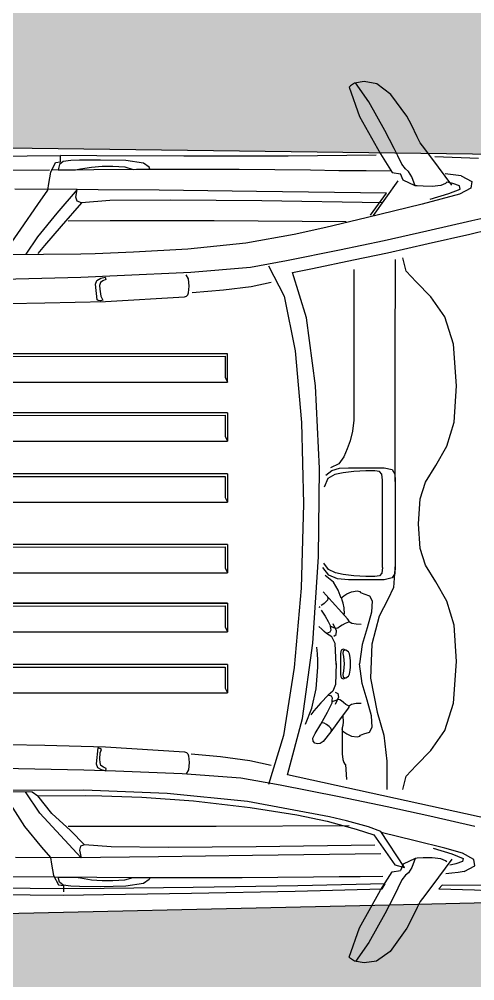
# Model space of a CAD drawing. Header units: millimetres. Extents: x -6300 to 1991, y -4770 to 4545.
# Drawn here: x -1585.4 to -1471.2, y -2502.1 to -2261.4 of the extents above; entities that cross this region are included whole.
import ezdxf

# ---------------------------------------------------------------- set-up
doc = ezdxf.new("R2010")
doc.units = ezdxf.units.MM
doc.header["$LTSCALE"] = 20
doc.header["$MEASUREMENT"] = 0
doc.layers.get('0').update_dxf_attribs({"linetype": 'CONTINUOUS'})
doc.layers.add('HIDROSSANITÁRIO', color=8, linetype='CONTINUOUS')

# ---------------------------------------------------------------- blocks, each defined once
blk = doc.blocks.new('Austin Mini dessus')
at = {"color": 8, "flags": 128}
for points in [[(1.1117, 3.9516), (1.1466, 3.978)], [(1.1466, 3.978), (1.1788, 3.984)], [(1.1671, 3.9332), (1.2, 3.9805)], [(1.1788, 3.984), (1.2025, 3.9796)], [(1.2025, 3.9796), (1.2133, 3.9732)], [(1.2133, 3.9732), (1.2159, 3.9699)], [(1.0718, 3.8974), (1.1117, 3.9516)], [(1.2159, 3.9699), (1.1905, 3.8965)], [(1.127, 3.8612), (1.1671, 3.9332)], [(1.0455, 3.8453), (1.0602, 3.8752)], [(1.0602, 3.8752), (1.0718, 3.8974)], [(1.1905, 3.8965), (1.1378, 3.8027)], [(1.1035, 3.8163), (1.127, 3.8612)], [(1.0326, 3.8229), (1.0383, 3.8304)], [(1.0383, 3.8304), (1.0455, 3.8453)], [(1.0093, 3.792), (1.0326, 3.8229)], [(1.0947, 3.7975), (1.1035, 3.8163)], [(0.8924, 3.7915), (1.0016, 3.7949)], [(0.9589, 3.7245), (1.0093, 3.792)], [(1.0842, 3.7768), (1.0947, 3.7975)], [(1.1378, 3.8027), (1.1088, 3.7563)], [(1.1489, 3.7991), (1.3693, 3.7967)], [(1.3693, 3.7967), (1.6304, 3.7968)], [(1.6304, 3.7968), (1.8484, 3.7979)], [(1.717, 3.7694), (1.7313, 3.7792)], [(1.7313, 3.7792), (1.7757, 3.7861)], [(1.7757, 3.7861), (1.8394, 3.7873)], [(1.8394, 3.7873), (1.8918, 3.7867)], [(1.8484, 3.7979), (1.9397, 3.7986)], [(1.8918, 3.7867), (1.9135, 3.786)], [(1.9135, 3.786), (1.9326, 3.7832)], [(1.9326, 3.7832), (1.942, 3.7759)], [(2.1078, 3.7972), (1.9397, 3.7986)], [(1.9397, 3.7828), (1.9397, 3.798)], [(1.952, 3.781), (1.9397, 3.7828)], [(1.9641, 3.7571), (1.952, 3.781)], [(1.0594, 3.7455), (1.0677, 3.7588)], [(1.0677, 3.7588), (1.0753, 3.7651)], [(1.0753, 3.7651), (1.0842, 3.7768)], [(1.1088, 3.7563), (1.0877, 3.7528)], [(1.1098, 3.7592), (1.174, 3.7599)], [(1.174, 3.7599), (1.2419, 3.7604)], [(1.2419, 3.7604), (1.3135, 3.7616)], [(1.3135, 3.7616), (1.4923, 3.7636)], [(1.4923, 3.7636), (1.6691, 3.7637)], [(1.6691, 3.7637), (1.7492, 3.7633)], [(1.716, 3.7644), (1.717, 3.7694)], [(1.7576, 3.764), (1.716, 3.7644)], [(1.7492, 3.7633), (1.9626, 3.7616)], [(1.7781, 3.7702), (1.7576, 3.764)], [(1.8082, 3.7719), (1.7781, 3.7702)], [(1.8354, 3.7719), (1.8082, 3.7719)], [(1.8622, 3.7696), (1.8354, 3.7719)], [(1.8896, 3.7653), (1.8622, 3.7696)], [(1.9022, 3.763), (1.8896, 3.7653)], [(1.9455, 3.763), (1.9022, 3.763)], [(1.942, 3.7759), (1.9455, 3.763)], [(1.9688, 3.7285), (1.9641, 3.7571)], [(1.9674, 3.7618), (2.2252, 3.7604)], [(0.936, 3.7475), (0.9091, 3.7332)], [(0.9091, 3.7332), (0.9111, 3.717)], [(0.936, 3.7475), (0.949, 3.7493)], [(0.949, 3.7493), (0.9623, 3.751)], [(0.9564, 3.7282), (0.9673, 3.7309)], [(0.9623, 3.751), (0.9758, 3.7525)], [(0.9673, 3.7309), (0.9712, 3.7316)], [(0.9712, 3.7316), (0.975, 3.7288)], [(1.0506, 3.7228), (1.0594, 3.7455)], [(1.0506, 3.7228), (1.0806, 3.7369)], [(1.0806, 3.7369), (1.0877, 3.7528)], [(1.0947, 3.7351), (1.1565, 3.6487)], [(0.9111, 3.717), (0.9395, 3.7016)], [(0.9383, 3.7145), (0.9395, 3.7228)], [(0.9665, 3.7034), (0.9383, 3.7145)], [(0.9395, 3.7228), (0.9564, 3.7282)], [(0.975, 3.7288), (0.9869, 3.7238)], [(0.9869, 3.7238), (1.0083, 3.721)], [(1.0083, 3.721), (1.031, 3.7215)], [(1.031, 3.7215), (1.0455, 3.7223)], [(1.0455, 3.7223), (1.0506, 3.7228)], [(1.1226, 3.7043), (1.4484, 3.7087)], [(1.4484, 3.7087), (1.6921, 3.7115)], [(1.6921, 3.7115), (1.8449, 3.713)], [(1.8449, 3.713), (1.8979, 3.7134)], [(1.8979, 3.7134), (2.0543, 3.714)], [(1.8979, 3.7134), (1.9484, 3.6539)], [(1.9009, 3.6943), (1.8979, 3.7134)], [(1.9715, 3.7117), (1.9688, 3.7285)], [(1.9964, 3.6756), (1.9715, 3.7117)], [(0.9395, 3.7016), (1.0331, 3.6766)], [(1.0136, 3.6893), (0.9665, 3.7034)], [(1.1626, 3.649), (1.1226, 3.7043)], [(1.1335, 3.6804), (1.4355, 3.6849)], [(1.4355, 3.6849), (1.6643, 3.6871)], [(1.6643, 3.6871), (1.816, 3.6859)], [(1.816, 3.6859), (1.8868, 3.6804)], [(1.8868, 3.6804), (1.8979, 3.6843)], [(1.8979, 3.6843), (1.9009, 3.6943)], [(1.0331, 3.6766), (1.174, 3.6425)], [(1.8868, 3.6804), (1.9382, 3.6219)], [(2.0389, 3.6143), (1.9964, 3.6756)], [(0.8566, 3.6469), (0.909, 3.6348)], [(0.909, 3.6348), (1.0218, 3.609)], [(1.174, 3.6425), (1.2747, 3.6187)], [(1.2235, 3.6328), (1.5547, 3.6348)], [(1.5547, 3.6348), (1.8149, 3.6349)], [(1.8149, 3.6349), (1.9203, 3.6346)], [(1.9484, 3.6539), (1.9968, 3.5949)], [(0.9143, 3.6021), (0.8666, 3.6133)], [(1.2747, 3.6187), (1.3537, 3.601)], [(1.9382, 3.6219), (1.9794, 3.5737)], [(2.0615, 3.5818), (2.0389, 3.6143)], [(1.0183, 3.578), (0.9143, 3.6021)], [(1.0218, 3.609), (1.1282, 3.5852)], [(1.3537, 3.601), (1.4755, 3.5794)], [(1.9968, 3.5949), (2.0262, 3.5518)], [(1.12, 3.5551), (1.0183, 3.578)], [(1.1282, 3.5852), (1.2404, 3.5618)], [(1.4755, 3.5794), (1.6204, 3.564)], [(1.6204, 3.564), (1.7565, 3.5569)], [(1.9794, 3.5737), (1.9962, 3.5536)], [(1.0731, 3.5095), (1.0817, 3.5421)], [(1.2053, 3.5371), (1.12, 3.5551)], [(1.2404, 3.5618), (1.3729, 3.5353)], [(1.7565, 3.5569), (1.8523, 3.5529)], [(1.8523, 3.5529), (1.8885, 3.5517)], [(1.8885, 3.5517), (2.0756, 3.55)], [(1.1011, 3.5379), (1.1017, 3.2922)], [(1.3084, 3.5158), (1.2053, 3.5371)], [(1.3585, 3.5054), (1.3084, 3.5158)], [(1.3729, 3.5353), (1.4635, 3.5186)], [(1.4186, 3.5228), (1.3793, 3.4466)], [(1.4635, 3.5186), (1.6129, 3.5061)], [(1.0484, 3.4825), (1.0731, 3.5095)], [(1.2049, 3.5135), (1.2049, 3.1364)], [(1.323, 3.3924), (1.3585, 3.5054)], [(1.6129, 3.5061), (1.7979, 3.497)], [(1.6169, 3.4714), (1.619, 3.4901)], [(1.619, 3.4901), (1.6245, 3.4999)], [(1.7979, 3.497), (1.8885, 3.4935)], [(1.8276, 3.494), (1.8263, 3.4879)], [(1.8388, 3.4912), (1.8276, 3.494)], [(1.8484, 3.4859), (1.8388, 3.4912)], [(1.8885, 3.4935), (2.0844, 3.4883)], [(1.0114, 3.445), (1.0484, 3.4825)], [(1.4113, 3.481), (1.462, 3.47)], [(1.462, 3.47), (1.5309, 3.4613)], [(1.6186, 3.4546), (1.6169, 3.4714)], [(1.8263, 3.4879), (1.8336, 3.4853)], [(1.8336, 3.4853), (1.8396, 3.4804)], [(1.8396, 3.4804), (1.8416, 3.4732)], [(1.8416, 3.4732), (1.8409, 3.4637)], [(1.8478, 3.437), (1.8517, 3.4767)], [(1.8517, 3.4767), (1.8484, 3.4859)], [(0.9762, 3.3945), (1.0114, 3.445)], [(1.3793, 3.4466), (1.3517, 3.3099)], [(1.5309, 3.4613), (1.6094, 3.4548)], [(1.6207, 3.4502), (1.6186, 3.4546)], [(1.6242, 3.4468), (1.6207, 3.4502)], [(1.6285, 3.4452), (1.6242, 3.4468)], [(1.8272, 3.4328), (1.6285, 3.4452)], [(1.8386, 3.4462), (1.8339, 3.4369)], [(1.8409, 3.4637), (1.8386, 3.4462)], [(1.9786, 3.4297), (1.8272, 3.4328)], [(1.8339, 3.4369), (1.8395, 3.4349)], [(1.8395, 3.4349), (1.8452, 3.4359)], [(1.8452, 3.4359), (1.8478, 3.437)], [(2.0699, 3.4284), (1.9786, 3.4297)], [(0.9547, 3.3266), (0.9762, 3.3945)], [(1.3004, 3.222), (1.323, 3.3924)], [(0.9474, 3.2223), (0.9547, 3.3266)], [(1.3517, 3.3099), (1.3356, 3.1305)], [(1.521, 3.3024), (3.3849, 3.3024)], [(1.521, 3.2314), (1.521, 3.3024)], [(1.1017, 3.2922), (1.1017, 3.0712)], [(3.3552, 3.2953), (1.5269, 3.296)], [(1.5269, 3.296), (1.5269, 3.2434)], [(1.5269, 3.2434), (1.521, 3.2314)], [(3.3849, 3.2314), (1.521, 3.2314)], [(0.9535, 3.1308), (0.9474, 3.2223)], [(1.2904, 3.0155), (1.3004, 3.222)], [(1.521, 3.1548), (3.3849, 3.1548)], [(1.521, 3.1548), (3.3849, 3.1548)], [(1.521, 3.1548), (1.521, 3.0837)], [(0.9712, 3.0712), (0.9535, 3.1308)], [(1.2049, 3.1364), (1.2077, 3.1082)], [(1.3356, 3.1305), (1.3308, 2.9266)], [(3.3552, 3.1477), (1.5269, 3.1484)], [(1.5269, 3.1484), (1.5269, 3.0958)], [(1.2077, 3.1082), (1.214, 3.084)], [(1.214, 3.084), (1.2213, 3.064)], [(1.5269, 3.0958), (1.521, 3.0837)], [(3.3849, 3.0838), (1.521, 3.0838)], [(0.9991, 3.0226), (0.9712, 3.0712)], [(1.1017, 3.0712), (1.1013, 2.893)], [(1.2213, 3.064), (1.2296, 3.0447)], [(1.2296, 3.0447), (1.2425, 3.0269)], [(1.0249, 2.9807), (0.9991, 3.0226)], [(1.1087, 3.0128), (1.1016, 3.0013)], [(1.1289, 3.0172), (1.1087, 3.0128)], [(1.2179, 3.0172), (1.1289, 3.0172)], [(1.1406, 3.0076), (1.1521, 3.0095)], [(1.1521, 3.0095), (1.1745, 3.009)], [(1.1745, 3.009), (1.2048, 3.0074)], [(1.2406, 3.0157), (1.2179, 3.0172)], [(1.2601, 3.01), (1.2406, 3.0157)], [(1.2425, 3.0269), (1.263, 3.0168)], [(1.275, 2.9987), (1.2601, 3.01)], [(1.2927, 2.7938), (1.2904, 3.0155)], [(1.1016, 3.0013), (1.1008, 2.9854)], [(1.1008, 2.9854), (1.1008, 2.7686)], [(1.1326, 2.9863), (1.1344, 3.0006)], [(1.1326, 2.7677), (1.1326, 2.9863)], [(1.1344, 3.0006), (1.1406, 3.0076)], [(1.2048, 3.0074), (1.2315, 3.0045)], [(1.2315, 3.0045), (1.2524, 3.0002)], [(1.2524, 3.0002), (1.27, 2.9903)], [(1.27, 2.9903), (1.2792, 2.9682)], [(1.521, 3.0018), (3.3849, 3.0018)], [(1.521, 3.0018), (1.521, 2.9307)], [(1.521, 3.0017), (3.3849, 3.0017)], [(3.3552, 2.9947), (1.5269, 2.9954)], [(1.5269, 2.9954), (1.5269, 2.9427)], [(1.0386, 2.9396), (1.0249, 2.9807)], [(1.0427, 2.877), (1.0386, 2.9396)], [(1.5269, 2.9427), (1.521, 2.9307)], [(1.3308, 2.9266), (1.3369, 2.7159)], [(3.3849, 2.9307), (1.521, 2.9307)], [(1.1013, 2.893), (1.1007, 2.7756)], [(1.0386, 2.8145), (1.0427, 2.877)], [(1.521, 2.8252), (3.3849, 2.8252)], [(1.521, 2.8252), (3.3849, 2.8252)], [(1.521, 2.8252), (1.521, 2.7541)], [(3.3552, 2.8181), (1.5269, 2.8188)], [(1.5269, 2.8188), (1.5269, 2.7662)], [(1.0249, 2.7734), (1.0386, 2.8145)], [(1.307, 2.578), (1.2927, 2.7938)], [(0.9991, 2.7314), (1.0249, 2.7734)], [(1.1007, 2.7756), (1.1055, 2.717)], [(1.1008, 2.7686), (1.1016, 2.7527)], [(1.268, 2.7619), (1.2795, 2.7785)], [(1.1016, 2.7527), (1.1087, 2.7412)], [(1.1326, 2.7677), (1.1344, 2.7534)], [(1.1344, 2.7534), (1.1406, 2.7464)], [(1.1406, 2.7464), (1.1521, 2.7446)], [(1.1521, 2.7446), (1.1745, 2.745)], [(1.1745, 2.745), (1.2048, 2.7466)], [(1.2048, 2.7466), (1.2315, 2.7495)], [(1.2315, 2.7495), (1.2505, 2.7536)], [(1.2453, 2.7392), (1.2676, 2.7483)], [(1.2505, 2.7536), (1.268, 2.7619)], [(1.2551, 2.7309), (1.276, 2.7469)], [(1.2676, 2.7483), (1.2824, 2.7671)], [(1.5269, 2.7662), (1.521, 2.7541)], [(3.3849, 2.7542), (1.521, 2.7542)], [(0.9712, 2.6829), (0.9991, 2.7314)], [(1.1087, 2.7412), (1.1289, 2.7368)], [(1.1289, 2.7368), (1.2179, 2.7368)], [(1.2179, 2.7368), (1.2453, 2.7392)], [(1.2436, 2.7106), (1.2551, 2.7309)], [(1.1055, 2.717), (1.1196, 2.6871)], [(1.1655, 2.6964), (1.1583, 2.6841)], [(1.1793, 2.701), (1.1655, 2.6964)], [(1.1879, 2.7044), (1.1793, 2.701)], [(1.1894, 2.7071), (1.1879, 2.7044)], [(1.1965, 2.7087), (1.1894, 2.7071)], [(1.2102, 2.7066), (1.1965, 2.7087)], [(1.2218, 2.7011), (1.2102, 2.7066)], [(1.2296, 2.696), (1.2218, 2.7011)], [(1.2336, 2.6927), (1.2296, 2.696)], [(1.2364, 2.6909), (1.2436, 2.7106)], [(1.2586, 2.6815), (1.2815, 2.7064)], [(1.3369, 2.7159), (1.3537, 2.5166)], [(0.9535, 2.6232), (0.9712, 2.6829)], [(1.1196, 2.6871), (1.1407, 2.6458)], [(1.1583, 2.6841), (1.1602, 2.6556)], [(1.2286, 2.6664), (1.2314, 2.6783)], [(1.2314, 2.6783), (1.2342, 2.6856)], [(1.235, 2.6895), (1.2336, 2.6927)], [(1.2342, 2.6856), (1.235, 2.6895)], [(1.2344, 2.6544), (1.2586, 2.6815)], [(1.2705, 2.6928), (1.2693, 2.6894)], [(1.2693, 2.6894), (1.2703, 2.6857)], [(1.2703, 2.6857), (1.2746, 2.681)], [(1.2746, 2.681), (1.2785, 2.6776)], [(1.2785, 2.6776), (1.2823, 2.6745)], [(1.2823, 2.6745), (1.286, 2.6721)], [(1.521, 2.6777), (3.3849, 2.6777)], [(1.521, 2.6777), (1.521, 2.6065)], [(1.521, 2.6776), (3.3849, 2.6776)], [(1.1602, 2.6556), (1.1712, 2.6165)], [(1.2206, 2.6388), (1.2344, 2.6544)], [(1.2283, 2.6506), (1.2286, 2.6664)], [(1.286, 2.6602), (1.2767, 2.6451)], [(1.2901, 2.67), (1.2902, 2.6692)], [(1.2903, 2.6674), (1.2901, 2.67)], [(1.2902, 2.6692), (1.2903, 2.6683)], [(1.2903, 2.6683), (1.2903, 2.6674)], [(3.3552, 2.6705), (1.5269, 2.6712)], [(1.5269, 2.6712), (1.5269, 2.6186)], [(1.1407, 2.6458), (1.1591, 2.5751)], [(1.1861, 2.6248), (1.1983, 2.6254)], [(1.1983, 2.6254), (1.2099, 2.6274)], [(1.2099, 2.6274), (1.2179, 2.6325)], [(1.2173, 2.6328), (1.2174, 2.6346)], [(1.2179, 2.6325), (1.2173, 2.6328)], [(1.2174, 2.6346), (1.2206, 2.6388)], [(1.2179, 2.6307), (1.226, 2.6273)], [(1.226, 2.6273), (1.234, 2.623)], [(1.2478, 2.609), (1.2564, 2.6266)], [(1.2691, 2.6322), (1.2637, 2.6225)], [(1.2767, 2.6451), (1.2691, 2.6322)], [(0.9474, 2.5318), (0.9535, 2.6232)], [(1.1712, 2.6165), (1.184, 2.5749)], [(1.234, 2.623), (1.2401, 2.6184)], [(1.2401, 2.6184), (1.2445, 2.6153)], [(1.2445, 2.6153), (1.2492, 2.6149)], [(1.2485, 2.5997), (1.2478, 2.609)], [(1.255, 2.5958), (1.2485, 2.5997)], [(1.2492, 2.6149), (1.2546, 2.6166)], [(1.2546, 2.6166), (1.2595, 2.6184)], [(1.2595, 2.6184), (1.2623, 2.6189)], [(1.2598, 2.5934), (1.2732, 2.6021)], [(1.2623, 2.6189), (1.2632, 2.6189)], [(1.2632, 2.6157), (1.2624, 2.6105)], [(1.2624, 2.6105), (1.2647, 2.6055)], [(1.2639, 2.6197), (1.2632, 2.6157)], [(1.2637, 2.6225), (1.2638, 2.6219)], [(1.2638, 2.6219), (1.2639, 2.6197)], [(1.2647, 2.6055), (1.2732, 2.6021)], [(1.2732, 2.6021), (1.279, 2.6074)], [(1.279, 2.6074), (1.285, 2.6129)], [(1.285, 2.6129), (1.2921, 2.6194)], [(1.5269, 2.6186), (1.521, 2.6065)], [(3.3849, 2.6066), (1.521, 2.6066)], [(1.2487, 2.5245), (1.2515, 2.5771)], [(1.2515, 2.5771), (1.2598, 2.5934)], [(1.3331, 2.3893), (1.307, 2.578)], [(1.1591, 2.5751), (1.1632, 2.4901)], [(1.184, 2.5749), (1.1902, 2.5259)], [(1.2142, 2.5468), (1.2153, 2.5514)], [(1.2153, 2.5514), (1.218, 2.556)], [(1.218, 2.556), (1.2242, 2.5604)], [(1.2242, 2.5604), (1.2316, 2.5628)], [(1.2242, 2.5604), (1.2279, 2.5607)], [(1.2279, 2.5607), (1.2312, 2.5579)], [(1.2319, 2.5522), (1.2305, 2.5442)], [(1.2312, 2.5579), (1.2319, 2.5522)], [(1.2316, 2.5628), (1.2362, 2.5607)], [(1.2362, 2.5607), (1.2378, 2.5522)], [(1.2378, 2.5522), (1.2378, 2.4996)], [(1.2952, 2.5513), (1.2971, 2.5676)], [(0.9547, 2.4275), (0.9474, 2.5318)], [(1.2129, 2.5259), (1.213, 2.5337)], [(1.213, 2.5337), (1.2135, 2.541)], [(1.2135, 2.541), (1.2142, 2.5468)], [(1.2293, 2.5353), (1.2287, 2.5263)], [(1.2305, 2.5442), (1.2293, 2.5353)], [(1.2945, 2.5182), (1.2946, 2.5357)], [(1.2946, 2.5357), (1.2952, 2.5513)], [(1.184, 2.4768), (1.1902, 2.5259)], [(1.213, 2.5181), (1.2129, 2.5259)], [(1.2135, 2.5107), (1.213, 2.5181)], [(1.2142, 2.505), (1.2135, 2.5107)], [(1.2153, 2.5004), (1.2142, 2.505)], [(1.2287, 2.5263), (1.2293, 2.5172)], [(1.2293, 2.5172), (1.2305, 2.5078)], [(1.2305, 2.5078), (1.2319, 2.4996)], [(1.2487, 2.5272), (1.2506, 2.4745)], [(1.2987, 2.4638), (1.2945, 2.5182)], [(1.3537, 2.5166), (1.3811, 2.3466)], [(1.521, 2.5246), (3.3849, 2.5246)], [(1.521, 2.5246), (3.3849, 2.5246)], [(1.521, 2.5246), (1.521, 2.4535)], [(3.3552, 2.5175), (1.5269, 2.5182)], [(1.5269, 2.5182), (1.5269, 2.4656)], [(1.1632, 2.4901), (1.1462, 2.4053)], [(1.218, 2.4957), (1.2153, 2.5004)], [(1.2242, 2.4914), (1.218, 2.4957)], [(1.2316, 2.489), (1.2242, 2.4914)], [(1.2279, 2.4911), (1.2242, 2.4914)], [(1.2312, 2.4938), (1.2279, 2.4911)], [(1.2319, 2.4996), (1.2312, 2.4938)], [(1.2362, 2.4911), (1.2316, 2.489)], [(1.2378, 2.4996), (1.2362, 2.4911)], [(1.1712, 2.4352), (1.184, 2.4768)], [(1.2514, 2.4554), (1.2447, 2.4518)], [(1.2506, 2.4745), (1.2571, 2.4576)], [(1.2571, 2.4576), (1.2692, 2.4481)], [(1.3098, 2.4149), (1.2987, 2.4638)], [(1.5269, 2.4656), (1.521, 2.4535)], [(1.1602, 2.3961), (1.1712, 2.4352)], [(1.2303, 2.429), (1.2352, 2.4335)], [(1.2352, 2.4335), (1.2399, 2.4364)], [(1.2399, 2.4364), (1.2445, 2.4366)], [(1.2447, 2.4518), (1.2434, 2.4425)], [(1.2434, 2.4425), (1.2511, 2.4245)], [(1.2445, 2.4366), (1.2498, 2.4346)], [(1.2498, 2.4346), (1.2546, 2.4325)], [(1.2546, 2.4325), (1.2574, 2.4319)], [(1.2574, 2.4319), (1.2583, 2.4319)], [(1.2579, 2.4403), (1.2605, 2.4451)], [(1.2585, 2.435), (1.2579, 2.4403)], [(1.259, 2.431), (1.2585, 2.435)], [(1.2588, 2.4289), (1.259, 2.431)], [(1.2605, 2.4451), (1.2692, 2.4481)], [(1.2692, 2.4481), (1.287, 2.4285)], [(3.3849, 2.4536), (1.521, 2.4536)], [(0.9762, 2.3595), (0.9547, 2.4275)], [(1.1861, 2.427), (1.1983, 2.4265)], [(1.1983, 2.4265), (1.21, 2.4246)], [(1.21, 2.4246), (1.2177, 2.4194)], [(1.2177, 2.4194), (1.2172, 2.4191)], [(1.2172, 2.4191), (1.2172, 2.4174)], [(1.2172, 2.4174), (1.2201, 2.4129)], [(1.2178, 2.4212), (1.2248, 2.4245)], [(1.2201, 2.4129), (1.2359, 2.3915)], [(1.2248, 2.4245), (1.2303, 2.429)], [(1.2586, 2.4282), (1.2588, 2.4289)], [(1.2704, 2.4052), (1.2586, 2.4282)], [(1.287, 2.4285), (1.3044, 2.4082)], [(1.3044, 2.4082), (1.3122, 2.3989)], [(1.3256, 2.3754), (1.3098, 2.4149)], [(1.1462, 2.4053), (1.1298, 2.3473)], [(1.1583, 2.3676), (1.1602, 2.3961)], [(1.2319, 2.3948), (1.2313, 2.3807)], [(1.2359, 2.3915), (1.262, 2.3561)], [(1.2871, 2.3751), (1.2704, 2.4052)], [(1.3706, 2.2486), (1.3331, 2.3893)], [(1.0114, 2.309), (0.9762, 2.3595)], [(1.1655, 2.3554), (1.1583, 2.3676)], [(1.2336, 2.3591), (1.2296, 2.3558)], [(1.2313, 2.3807), (1.2324, 2.3718)], [(1.2324, 2.3718), (1.2342, 2.3662)], [(1.235, 2.3623), (1.2336, 2.3591)], [(1.2342, 2.3662), (1.234, 2.3268)], [(1.2342, 2.3662), (1.235, 2.3623)], [(1.2607, 2.3612), (1.2619, 2.3648)], [(1.2617, 2.3576), (1.2607, 2.3612)], [(1.2619, 2.3648), (1.2664, 2.3692)], [(1.2664, 2.3692), (1.2729, 2.3742)], [(1.2729, 2.3742), (1.279, 2.3779)], [(1.279, 2.3779), (1.2846, 2.3787)], [(1.3014, 2.3519), (1.2871, 2.3751)], [(1.1298, 2.3473), (1.1216, 2.2828)], [(1.1793, 2.3508), (1.1655, 2.3554)], [(1.1879, 2.3474), (1.1793, 2.3508)], [(1.1894, 2.3447), (1.1879, 2.3474)], [(1.1965, 2.3431), (1.1894, 2.3447)], [(1.2102, 2.3451), (1.1965, 2.3431)], [(1.2218, 2.3507), (1.2102, 2.3451)], [(1.2296, 2.3558), (1.2218, 2.3507)], [(1.262, 2.3561), (1.2817, 2.3316)], [(1.3075, 2.3397), (1.3014, 2.3519)], [(1.3066, 2.3322), (1.3075, 2.3397)], [(1.3811, 2.3466), (1.4186, 2.2238)], [(1.234, 2.3268), (1.2334, 2.3009)], [(1.2817, 2.3316), (1.2889, 2.3268)], [(1.2889, 2.3268), (1.2958, 2.3258)], [(1.2958, 2.3258), (1.3019, 2.3278)], [(1.3019, 2.3278), (1.3066, 2.3322)], [(1.8272, 2.3184), (1.6285, 2.3056)], [(1.9786, 2.3223), (1.8272, 2.3184)], [(1.8366, 2.3114), (1.8412, 2.3145)], [(1.8403, 2.3032), (1.8366, 2.3114)], [(1.8412, 2.3145), (1.8449, 2.3155)], [(1.8449, 2.3155), (1.8464, 2.3155)], [(1.8464, 2.3155), (1.8503, 2.2758)], [(2.0699, 2.3241), (1.9786, 2.3223)], [(1.0484, 2.2716), (1.0114, 2.309)], [(1.2334, 2.3009), (1.2323, 2.2864)], [(1.4655, 2.2834), (1.5384, 2.2936)], [(1.5384, 2.2936), (1.6121, 2.3001)], [(1.6186, 2.2962), (1.6169, 2.2793)], [(1.6207, 2.3005), (1.6186, 2.2962)], [(1.6242, 2.304), (1.6207, 2.3005)], [(1.6285, 2.3056), (1.6242, 2.304)], [(1.8402, 2.2793), (1.8406, 2.2877)], [(1.8406, 2.2877), (1.8403, 2.3032)], [(1.0731, 2.2446), (1.0484, 2.2716)], [(1.1216, 2.2828), (1.1216, 2.212)], [(1.2254, 2.2741), (1.2227, 2.2366)], [(1.2269, 2.2752), (1.2254, 2.2741)], [(1.2299, 2.279), (1.2269, 2.2752)], [(1.2323, 2.2864), (1.2299, 2.279)], [(1.4113, 2.2714), (1.4655, 2.2834)], [(1.6169, 2.2793), (1.619, 2.2606)], [(1.825, 2.2645), (1.8322, 2.2671)], [(1.8262, 2.2584), (1.825, 2.2645)], [(1.8322, 2.2671), (1.8383, 2.272)], [(1.847, 2.2665), (1.8375, 2.2613)], [(1.8383, 2.272), (1.8402, 2.2793)], [(1.8503, 2.2758), (1.847, 2.2665)], [(1.881, 2.2603), (2.0858, 2.2644)], [(0.8634, 2.1376), (1.3706, 2.2486)], [(1.0817, 2.212), (1.0731, 2.2446)], [(1.3891, 2.2224), (1.4881, 2.2396)], [(1.4881, 2.2396), (1.6349, 2.2506)], [(1.619, 2.2606), (1.6245, 2.2509)], [(1.6349, 2.2506), (1.8016, 2.2577)], [(1.8016, 2.2577), (1.881, 2.2603)], [(1.8375, 2.2613), (1.8262, 2.2584)], [(1.2411, 2.1935), (1.3891, 2.2224)], [(1.1207, 2.1686), (1.2411, 2.1935)], [(1.4713, 2.1819), (1.6721, 2.2014)], [(1.7357, 2.1921), (1.606, 2.1833)], [(1.6721, 2.2014), (1.8808, 2.2103)], [(1.8362, 2.1961), (1.7357, 2.1921)], [(1.8766, 2.1969), (1.8362, 2.1961)], [(1.9967, 2.1959), (1.8766, 2.1969)], [(1.8808, 2.2103), (2.0035, 2.2094)], [(1.961, 2.1517), (1.9967, 2.1959)], [(1.9914, 2.152), (2.0269, 2.2058)], [(2.0102, 2.2055), (1.9967, 2.1959)], [(2.0035, 2.2094), (2.0815, 2.2103)], [(2.1294, 2.2062), (2.0102, 2.2055)], [(1.0142, 2.1447), (1.1207, 2.1686)], [(1.2652, 2.143), (1.4713, 2.1819)], [(1.4643, 2.1668), (1.3475, 2.1478)], [(1.606, 2.1833), (1.4643, 2.1668)], [(2.0651, 2.1737), (2.0297, 2.1186)], [(0.9014, 2.1189), (1.0142, 2.1447)], [(1.2232, 2.1328), (1.2652, 2.143)], [(1.3475, 2.1478), (1.2712, 2.132)], [(1.9146, 2.1086), (1.961, 2.1517)], [(1.9396, 2.0961), (1.9914, 2.152)], [(1.1678, 2.118), (1.2232, 2.1328)], [(1.241, 2.1243), (1.1985, 2.1123)], [(1.216, 2.1209), (1.5491, 2.1189)], [(1.2712, 2.132), (1.241, 2.1243)], [(1.5491, 2.1189), (1.8129, 2.1188)], [(1.8129, 2.1188), (1.9203, 2.1191)], [(2.0297, 2.1186), (1.9872, 2.0669)], [(1.0511, 2.0835), (1.1363, 2.104)], [(1.0772, 2.0166), (1.1373, 2.1061)], [(1.1544, 2.0979), (1.1018, 2.0227)], [(1.1373, 2.1061), (1.1678, 2.118)], [(1.1985, 2.1123), (1.1544, 2.0979)], [(1.8792, 2.0733), (1.9146, 2.1086)], [(1.8882, 2.0405), (1.9396, 2.0961)], [(0.9769, 2.0648), (1.0511, 2.0835)], [(1.1518, 2.0725), (1.4497, 2.0682)], [(1.8124, 2.0677), (1.8792, 2.0733)], [(1.8792, 2.0733), (1.8898, 2.0695)], [(0.9036, 2.0367), (0.932, 2.0521)], [(0.959, 2.0503), (0.9308, 2.0393)], [(0.932, 2.0521), (0.9769, 2.0648)], [(1.006, 2.0645), (0.959, 2.0503)], [(1.1368, 2.0506), (1.4588, 2.0461)], [(1.4497, 2.0682), (1.6696, 2.0663)], [(1.4588, 2.0461), (1.6944, 2.0429)], [(1.6696, 2.0663), (1.8124, 2.0677)], [(1.8917, 2.0596), (1.8882, 2.0405)], [(1.8898, 2.0695), (1.8917, 2.0596)], [(1.9872, 2.0669), (1.9647, 2.0412)], [(0.9015, 2.0205), (0.9036, 2.0367)], [(0.9308, 2.0393), (0.932, 2.031)], [(0.932, 2.031), (0.9488, 2.0255)], [(0.9488, 2.0255), (0.9598, 2.0229)], [(0.9589, 2.0374), (1.0093, 1.97)], [(0.9598, 2.0229), (0.9637, 2.0221)], [(0.9712, 2.0303), (0.975, 2.0331)], [(0.975, 2.0331), (0.9869, 2.0382)], [(0.9869, 2.0382), (1.0083, 2.0409)], [(1.0083, 2.0409), (1.031, 2.0405)], [(1.031, 2.0405), (1.0455, 2.0396)], [(1.0455, 2.0396), (1.0506, 2.0392)], [(1.0506, 2.0392), (1.0806, 2.025)], [(1.0506, 2.0392), (1.0594, 2.0164)], [(1.1018, 2.0227), (1.0772, 2.0166)], [(1.0806, 2.025), (1.0877, 2.0092)], [(1.6944, 2.0429), (1.839, 2.0411)], [(1.839, 2.0411), (1.8882, 2.0405)], [(1.8882, 2.0405), (2.0521, 2.0412)], [(1.9618, 2.0246), (1.9568, 1.9964)], [(1.9647, 2.0412), (1.9618, 2.0246)], [(0.9284, 2.0063), (0.9015, 2.0205)], [(0.9284, 2.0063), (0.9435, 2.0041)], [(0.9435, 2.0041), (0.9588, 2.0023)], [(0.9588, 2.0023), (0.9744, 2.0007)], [(1.0594, 2.0164), (1.0677, 2.0031)], [(1.0677, 2.0031), (1.0753, 1.9968)], [(1.1088, 2.0056), (1.0877, 2.0092)], [(1.1378, 1.9593), (1.1088, 2.0056)], [(1.0753, 1.9968), (1.0842, 1.9851)], [(1.0842, 1.9851), (1.0947, 1.9644)], [(1.1339, 1.9626), (1.1261, 1.9756)], [(1.1261, 1.9756), (1.3452, 1.9705)], [(1.1323, 1.9939), (1.1889, 1.9933)], [(1.1889, 1.9933), (1.2417, 1.9931)], [(1.2417, 1.9931), (1.3059, 1.9922)], [(1.3059, 1.9922), (1.4847, 1.9901)], [(1.4847, 1.9901), (1.6616, 1.9901)], [(1.6616, 1.9901), (1.7416, 1.9904)], [(1.7576, 1.9915), (1.716, 1.9911)], [(1.716, 1.9911), (1.717, 1.9861)], [(1.717, 1.9861), (1.7313, 1.9762)], [(1.7313, 1.9762), (1.7757, 1.9693)], [(1.7416, 1.9904), (1.9551, 1.9922)], [(1.7781, 1.9852), (1.7576, 1.9915)], [(1.8082, 1.9835), (1.7781, 1.9852)], [(1.8354, 1.9836), (1.8082, 1.9835)], [(1.8622, 1.9859), (1.8354, 1.9836)], [(1.8896, 1.9901), (1.8622, 1.9859)], [(1.9022, 1.9924), (1.8896, 1.9901)], [(1.9455, 1.9924), (1.9022, 1.9924)], [(1.9326, 1.9722), (1.942, 1.9796)], [(1.942, 1.9796), (1.9455, 1.9924)], [(1.9568, 1.9964), (1.9445, 1.9728)], [(1.9551, 1.9922), (2.2129, 1.9935)], [(0.902, 1.9603), (0.8406, 1.9574)], [(0.8745, 1.9713), (0.9836, 1.9722)], [(0.9918, 1.9626), (0.902, 1.9603)], [(0.9836, 1.9722), (0.9918, 1.9626)], [(1.0093, 1.97), (1.0326, 1.939)], [(1.0947, 1.9644), (1.1035, 1.9457)], [(1.3518, 1.9569), (1.1339, 1.9626)], [(1.1905, 1.8654), (1.1378, 1.9593)], [(1.3452, 1.9705), (1.6075, 1.9666)], [(1.6114, 1.9519), (1.3518, 1.9569)], [(1.6075, 1.9666), (1.8305, 1.9642)], [(1.8317, 1.9484), (1.6114, 1.9519)], [(1.7757, 1.9693), (1.8394, 1.9681)], [(1.8305, 1.9642), (1.9317, 1.9633)], [(1.8394, 1.9681), (1.8918, 1.9688)], [(1.8918, 1.9688), (1.9135, 1.9694)], [(1.9135, 1.9694), (1.9326, 1.9722)], [(1.9321, 1.971), (1.9317, 1.9551)], [(1.9317, 1.9633), (2.0998, 1.9648)], [(1.9445, 1.9728), (1.9321, 1.971)], [(1.0326, 1.939), (1.0383, 1.9315)], [(1.0383, 1.9315), (1.0455, 1.9166)], [(1.1035, 1.9457), (1.127, 1.9007)], [(1.9317, 1.9469), (1.8317, 1.9484)], [(2.1, 1.9484), (1.9317, 1.9469)], [(1.0455, 1.9166), (1.0602, 1.8867)], [(1.0602, 1.8867), (1.0718, 1.8645)], [(1.127, 1.9007), (1.1671, 1.8287)], [(1.0718, 1.8645), (1.1137, 1.8064)], [(1.2159, 1.792), (1.1905, 1.8654)], [(1.1137, 1.8064), (1.1476, 1.7819)], [(1.1671, 1.8287), (1.2, 1.7814)], [(1.1476, 1.7819), (1.1788, 1.7779)], [(1.1788, 1.7779), (1.2025, 1.7823)], [(1.2025, 1.7823), (1.2133, 1.7887)], [(1.2133, 1.7887), (1.2159, 1.792)]]:
    blk.add_lwpolyline(points, dxfattribs=at)

msp = doc.modelspace()

# ---------------------------------------------------------------- hatches: boundary and pattern name
at = {"layer": 'HIDROSSANITÁRIO', "linetype": 'Continuous'}
h = msp.add_hatch(dxfattribs=at)
h.set_pattern_fill('PATIO3', color=8, scale=60, style=0, pattern_type=2)
h.set_pattern_definition([(243.4349, (-158282.17, -6495.51), (60.0000786, 59.9999495), [20.1246, -114.03948]), (153.4349, (-158270.17, -6501.51), (59.9999495, -60.0000786), [13.41642, -120.74766]), (153.4349, (-158255.17, -6501.51), (59.9999495, -60.0000786), [13.41642, -120.74766]), (243.4349, (-158267.17, -6495.51), (60.0000786, 59.9999495), [6.70818, -127.4559]), (153.4349, (-158240.17, -6501.51), (59.9999495, -60.0000786), [13.41642, -120.74766]), (243.4349, (-158252.17, -6495.51), (60.0000786, 59.9999495), [13.41642, -120.74766]), (158.1986, (-158234.171, -6496.709), (-180.0000164, 59.9999946), [3.23112, -319.87878]), (243.4349, (-158237.17, -6495.51), (60.0000786, 59.9999495), [6.70818, -127.4559]), (154.9831, (-158234.171, -6511.7094), (-779.99997481, 360.000110015), [9.93174, -983.24496]), (63.4349, (-158252.17, -6525.51), (-60.0000786, -59.9999495), [20.1246, -114.03948]), (153.4349, (-158246.17, -6513.51), (59.9999495, -60.0000786), [13.41642, -120.74766]), (63.4349, (-158267.17, -6525.51), (-60.0000786, -59.9999495), [6.70818, -127.4559]), (153.4349, (-158261.17, -6513.51), (59.9999495, -60.0000786), [13.41642, -120.74766]), (153.4349, (-158276.17, -6513.51), (59.9999495, -60.0000786), [13.41642, -120.74766]), (63.4349, (-158282.17, -6525.51), (-60.0000786, -59.9999495), [20.1246, -114.03948]), (63.4349, (-158243.17, -6537.51), (-60.0000786, -59.9999495), [20.1246, -114.03948]), (153.4349, (-158237.17, -6525.51), (59.9999495, -60.0000786), [13.41642, -120.74766]), (153.4349, (-158252.17, -6525.51), (59.9999495, -60.0000786), [13.41642, -120.74766]), (63.4349, (-158273.17, -6537.51), (-60.0000786, -59.9999495), [13.41642, -120.74766]), (153.4349, (-158267.17, -6525.51), (59.9999495, -60.0000786), [13.41642, -120.74766]), (153.4349, (-158282.17, -6525.51), (59.9999495, -60.0000786), [13.41642, -120.74766]), (63.4349, (-158294.17, -6549.51), (-60.0000786, -59.9999495), [20.1246, -114.03948]), (153.4349, (-158234.17, -6534.51), (59.9999495, -60.0000786), [6.70818, -127.4559]), (153.4349, (-158243.17, -6537.51), (59.9999495, -60.0000786), [13.41642, -120.74766]), (153.4349, (-158258.17, -6537.51), (59.9999495, -60.0000786), [13.41642, -120.74766]), (153.4349, (-158273.17, -6537.51), (59.9999495, -60.0000786), [13.41642, -120.74766]), (153.4349, (-158288.17, -6537.51), (59.9999495, -60.0000786), [6.70818, -127.4559]), (153.4349, (-158234.17, -6549.51), (59.9999495, -60.0000786), [13.41642, -120.74766]), (63.4349, (-158252.17, -6555.51), (-60.0000786, -59.9999495), [13.41642, -120.74766]), (153.4349, (-158249.17, -6549.51), (59.9999495, -60.0000786), [13.41642, -120.74766]), (243.4349, (-158276.17, -6543.51), (60.0000786, 59.9999495), [13.41642, -120.74766]), (153.4349, (-158264.17, -6549.51), (59.9999495, -60.0000786), [13.41642, -120.74766]), (153.4349, (-158279.17, -6549.51), (59.9999495, -60.0000786), [13.41642, -120.74766]), (154.9831, (-158285.171, -6501.5094), (-779.99997481, 360.000110015), [9.93174, -983.24496]), (158.1986, (-158291.171, -6513.509), (-180.0000164, 59.9999946), [3.23112, -319.87878]), (243.4349, (-158255.17, -6531.51), (60.0000786, 59.9999495), [20.1246, -114.03948]), (63.4349, (-158261.17, -6513.51), (-60.0000786, -59.9999495), [6.70818, -127.4559])])
h.paths.add_polyline_path([(-2684.708, -3137.168), (-2569.31, -3137.274), (-2569.708, -3137.168), (-2569.718, -2562.24), (-1149.708, -2562.24), (-1149.708, -2447.168), (-1149.708, -2077.168), (-1513.283, -2077.168), (-1516.936, -2117.168), (-1527.283, -2153.485), (-1547.63, -2184.338), (-1580.967, -2217.588), (-1616.68, -2238.198), (-1653.909, -2249.197), (-1676.688, -2251.398), (-2684.708, -2251.398)])
h.paths.add_polyline_path([(-1778.299, -2460.83), (-1730.365, -2488.419), (-1492.577, -2483.052), (-1372.476, -2480.258), (-1336.859, -2469.952), (-1324.644, -2401.076), (-1325.813, -2353.775), (-1336.112, -2321.369), (-1347.614, -2304.043), (-1426.348, -2295.734), (-1653.57, -2292.825), (-1719.591, -2296.372), (-1781.491, -2310.505), (-1785.903, -2344.296), (-1785.833, -2443.473), (-1781.029, -2460.254)], flags=16)
h.paths.add_polyline_path([(-2014.328, -2428.812), (-2014.328, -2425.079), (-2015.756, -2425.364), (-2016.967, -2426.173)], flags=24)
h.paths.add_polyline_path([(-2014.328, -2428.812), (-2016.967, -2426.173), (-2017.776, -2427.384), (-2018.061, -2428.812)], flags=24)
h.paths.add_polyline_path([(-2014.328, -2428.812), (-2010.596, -2428.812), (-2010.88, -2430.24), (-2011.689, -2431.451)], flags=24)
h.paths.add_polyline_path([(-2014.328, -2428.812), (-2011.689, -2431.451), (-2012.9, -2432.26), (-2014.328, -2432.544)], flags=24)
edge = h.paths.add_edge_path(flags=16)
edge.add_line((-2014.328, -2436.277), (-2014.328, -2421.347))
edge = h.paths.add_edge_path(flags=16)
edge.add_arc((-2014.328, -2428.812), 3.732, 0, 360)
edge = h.paths.add_edge_path(flags=16)
edge.add_line((-2021.793, -2428.812), (-1986.681, -2428.812))
h.paths.add_polyline_path([(-2011.361, -2429.701), (-1979.24, -2429.701), (-1979.24, -2411.672), (-2011.361, -2411.672)], flags=24)
h.paths.add_polyline_path([(-2048.842, -2391.397), (-1941.943, -2391.397), (-1941.943, -2368.766), (-2048.842, -2368.766)], flags=24)
h.paths.add_polyline_path([(-2029.499, -2412.463), (-1961.286, -2412.463), (-1961.286, -2392.748), (-2029.499, -2392.748)], flags=24)
h.paths.add_polyline_path([(-2582.402, -2460.827), (-2534.468, -2488.415), (-2296.68, -2483.049), (-2176.579, -2480.255), (-2140.962, -2469.949), (-2128.748, -2401.072), (-2129.916, -2353.772), (-2140.215, -2321.366), (-2151.717, -2304.04), (-2230.452, -2295.731), (-2457.673, -2292.822), (-2523.695, -2296.369), (-2585.594, -2310.502), (-2590.007, -2344.292), (-2589.936, -2443.469), (-2585.132, -2460.25)], flags=16)
h.paths.add_polyline_path([(-2661.5, -2412.762), (-2621.471, -2412.762), (-2621.471, -2432.229), (-2661.5, -2432.229)], flags=16)
h.paths.add_polyline_path([(-2681.202, -2614.344), (-2681.202, -2314.344), (-2684.202, -2314.344), (-2684.202, -2614.344)], flags=16)
h.paths.add_polyline_path([(-2681.202, -3064.709), (-2681.202, -2714.344), (-2684.202, -2714.344), (-2684.202, -3064.709)], flags=16)
h.paths.add_polyline_path([(-2661.5, -2829.146), (-2621.471, -2829.146), (-2621.471, -2848.613), (-2661.5, -2848.613)], flags=16)
h.paths.add_polyline_path([(-2039.604, -2472.32), (-1931.699, -2472.32), (-1931.699, -2451.877), (-2039.604, -2451.877)], flags=24)
h.paths.add_polyline_path([(-2052.038, -2455.539), (-1906.714, -2455.539), (-1906.714, -2439.217), (-2052.038, -2439.217)], flags=24)
h.paths.add_polyline_path([(-1275.216, -2118.684), (-1097.316, -2118.684), (-1097.316, -2091.463), (-1275.216, -2091.463)], flags=9)

# ---------------------------------------------------------------- linework, layer by layer
at = {"layer": 'HIDROSSANITÁRIO', "color": 8, "elevation": 262.618}
msp.add_lwpolyline([(-1778.299, -2460.83), (-1730.365, -2488.419), (-1492.577, -2483.052), (-1372.476, -2480.258), (-1336.859, -2469.952), (-1324.644, -2401.076), (-1325.813, -2353.775), (-1336.112, -2321.369), (-1347.614, -2304.043), (-1426.348, -2295.734), (-1653.57, -2292.825), (-1719.591, -2296.372), (-1781.491, -2310.505), (-1785.903, -2344.296), (-1785.833, -2443.473), (-1781.029, -2460.254), (-1778.299, -2460.83)], dxfattribs=at)

# ---------------------------------------------------------------- block references
at = {"layer": 'HIDROSSANITÁRIO', "color": 8, "xscale": -100, "yscale": 100, "zscale": 100}
msp.add_blockref('Austin Mini dessus', (-1381.05, -2675.372, 262.618), dxfattribs=at)

doc.saveas('drawing.dxf')
